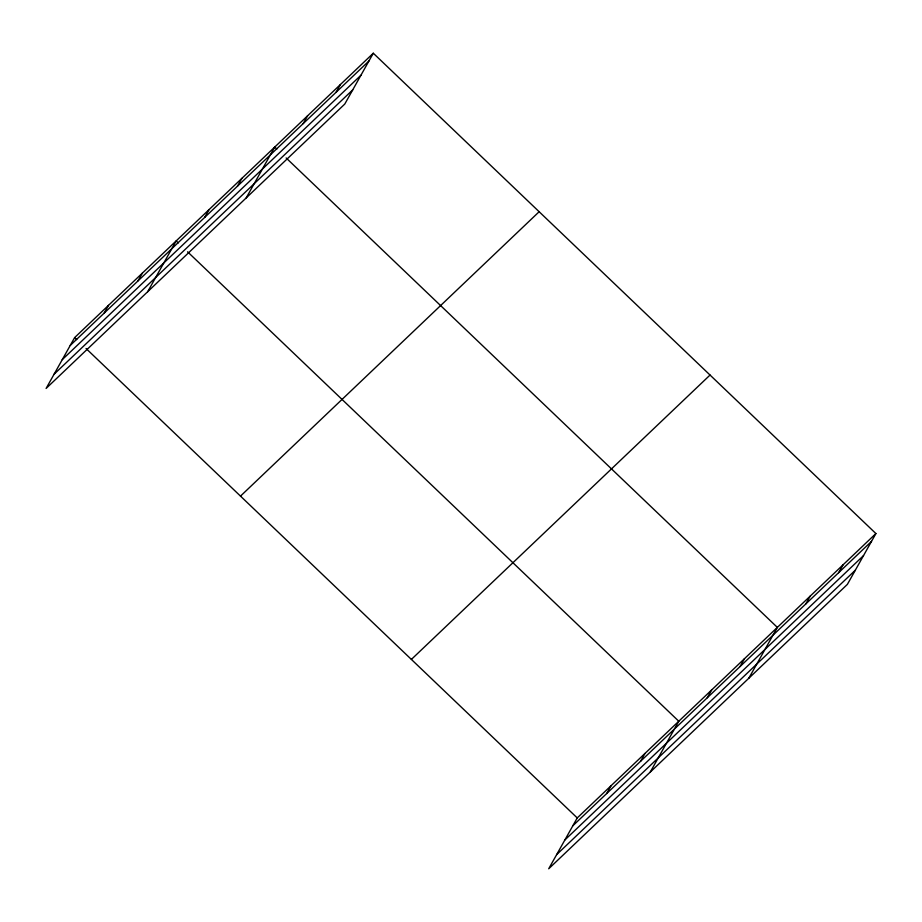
<?xml version="1.0" encoding="UTF-8"?>
<svg xmlns="http://www.w3.org/2000/svg" width="922" height="922" viewBox="0 0 922 922"><rect width="100%" height="100%" fill="white"/><g stroke="black" fill="none" stroke-linecap="round" stroke-linejoin="round"><path stroke-width="1.38" d="M373.295 53.222L74.636 337.602L46.1 388.45L344.759 104.071L373.295 53.222L875.9 533.55L847.364 584.398L548.705 868.778L577.241 817.929L875.9 533.55M104.094 313.203L108.485 305.366M137.931 280.968L142.334 273.143M147.647 291.755L176.183 240.907L178.257 242.889M204.638 217.465L209.029 209.628M237.484 186.175L241.887 178.349M246.197 197.919L274.733 147.059L276.807 149.041M303.188 123.617L307.591 115.78M336.046 92.338L340.437 84.501M606.699 793.531L611.09 785.694M640.548 761.307L644.939 753.47M650.252 772.094L678.788 721.246L187.581 251.81M707.243 697.793L711.646 689.956M740.101 666.514L744.492 658.677M748.802 678.246L777.35 627.398L286.143 157.962M805.805 603.945L810.196 596.119M838.651 572.666L843.054 564.829M70.245 345.427L368.892 61.048M62.27 359.626L360.928 75.247M54.064 374.251L352.723 89.872M240.504 496.105L539.151 211.726M411.385 659.414L710.044 375.047M572.85 825.766L871.509 541.387M564.886 839.954L863.534 555.586M556.681 854.59L855.328 570.211M74.636 337.602L76.71 339.584M86.034 348.493L577.241 817.929"/></g></svg>
